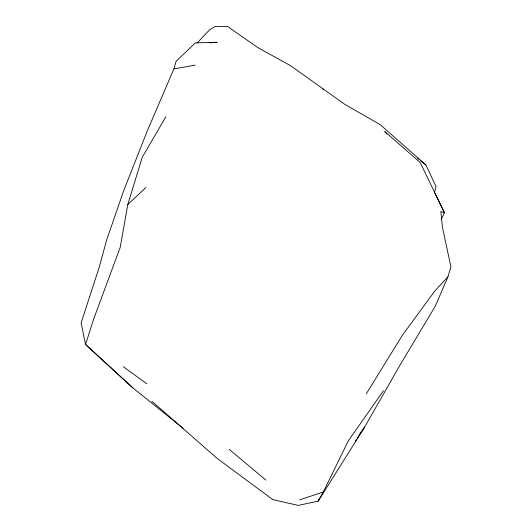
<?xml version="1.0" encoding="UTF-8"?>
<svg xmlns="http://www.w3.org/2000/svg" width="532" height="532" viewBox="0 0 532 532"><rect width="100%" height="100%" fill="white"/><g stroke="black" fill="none" stroke-linecap="round" stroke-linejoin="round"><path stroke-width="0.8" d="M165.971 116.614L142.257 157.253L127.8 204.534L120.205 247.393L93.619 319.18L85.539 344.483L132.707 387.762L183.114 428.267M132.707 387.762L85.539 344.483L81.103 322.858L99.138 267.556L106.772 239.633L123.816 190.35L147.417 130.613L173.898 68.887L176.059 61.393L195.337 42.893L217.362 42.267M151.839 401.248L217.103 458.371L272.816 499.615L298.259 505.4L318.196 501.117L364.659 427.07L399.791 365.491L435.289 306.166L447.931 276.859L450.897 266.785L442.444 227.27L440.835 211.517L444.513 212.84L441.154 219.31M319.187 498.85L318.196 501.117L323.31 491.934L348.413 440.689L383.486 390.721M366.249 393.833L402.438 335.187L434.923 290.844L447.931 276.859M355.516 440.775L356.433 439.405M357.344 438.036L364.659 427.07L362.744 429.736M359.871 433.74L361.787 431.073M197.02 43.105L209.628 29.765L214.901 26.6L227.749 26.6L257.874 47.634L290.399 65.582L344.902 104.425L380.167 124.608L425.952 165.033L436.041 186.652L434.478 192.318L444.513 212.84L420.2 162.519L384.716 131.451L386.811 134.011M127.8 204.534L146.034 187.417M299.563 499.927L323.31 491.934M173.898 68.887L195.224 65.15M209.322 42.813L216.557 42.327M123.338 366.714L146.779 383.798M417.613 158.204L418.897 159.254M420.825 160.83L425.952 165.033M229.199 449.321L265.914 480.15M322.525 88.538L323.423 89.828"/></g></svg>
